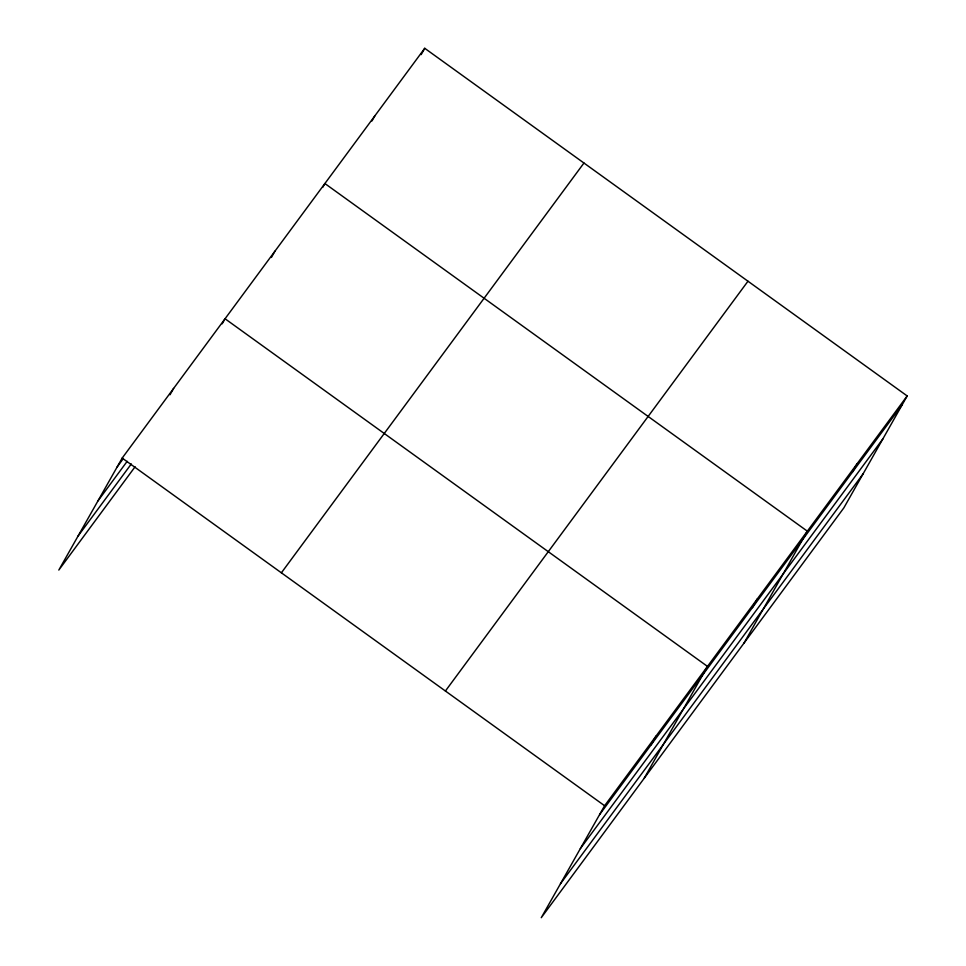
<?xml version="1.0" encoding="UTF-8"?>
<svg xmlns="http://www.w3.org/2000/svg" width="966" height="966" viewBox="0 0 966 966"><rect width="100%" height="100%" fill="white"/><g stroke="black" fill="none" stroke-linecap="round" stroke-linejoin="round"><path stroke-width="1.45" d="M907.183 395.939L604.607 805.729L541.262 917.7L843.825 507.911L907.183 395.939L424.738 48.3L122.175 458.089L58.817 570.061L135.095 466.759M170.028 394.744L173.602 388.429M222.18 323.815L225.042 318.756L707.486 666.407L644.129 778.367M271.398 257.463L274.972 251.148M322.753 187.319L324.89 183.528L807.335 531.167L743.977 643.139M371.958 120.967L374.82 115.92M421.164 54.615L424.738 48.3M651.048 744.907L656.047 736.068M752.405 607.626L757.404 598.787M852.253 472.398L857.253 463.559M117.164 466.928L123.37 458.524M97.916 500.968L127.174 461.325M78.077 536.033L131.291 463.958M281.372 572.814L583.947 163.025M445.411 691.004L747.974 281.215M599.608 814.58L902.172 404.778M580.349 848.607L882.924 438.818M560.509 883.673L863.085 473.883M122.175 458.089L604.607 805.729"/></g></svg>
